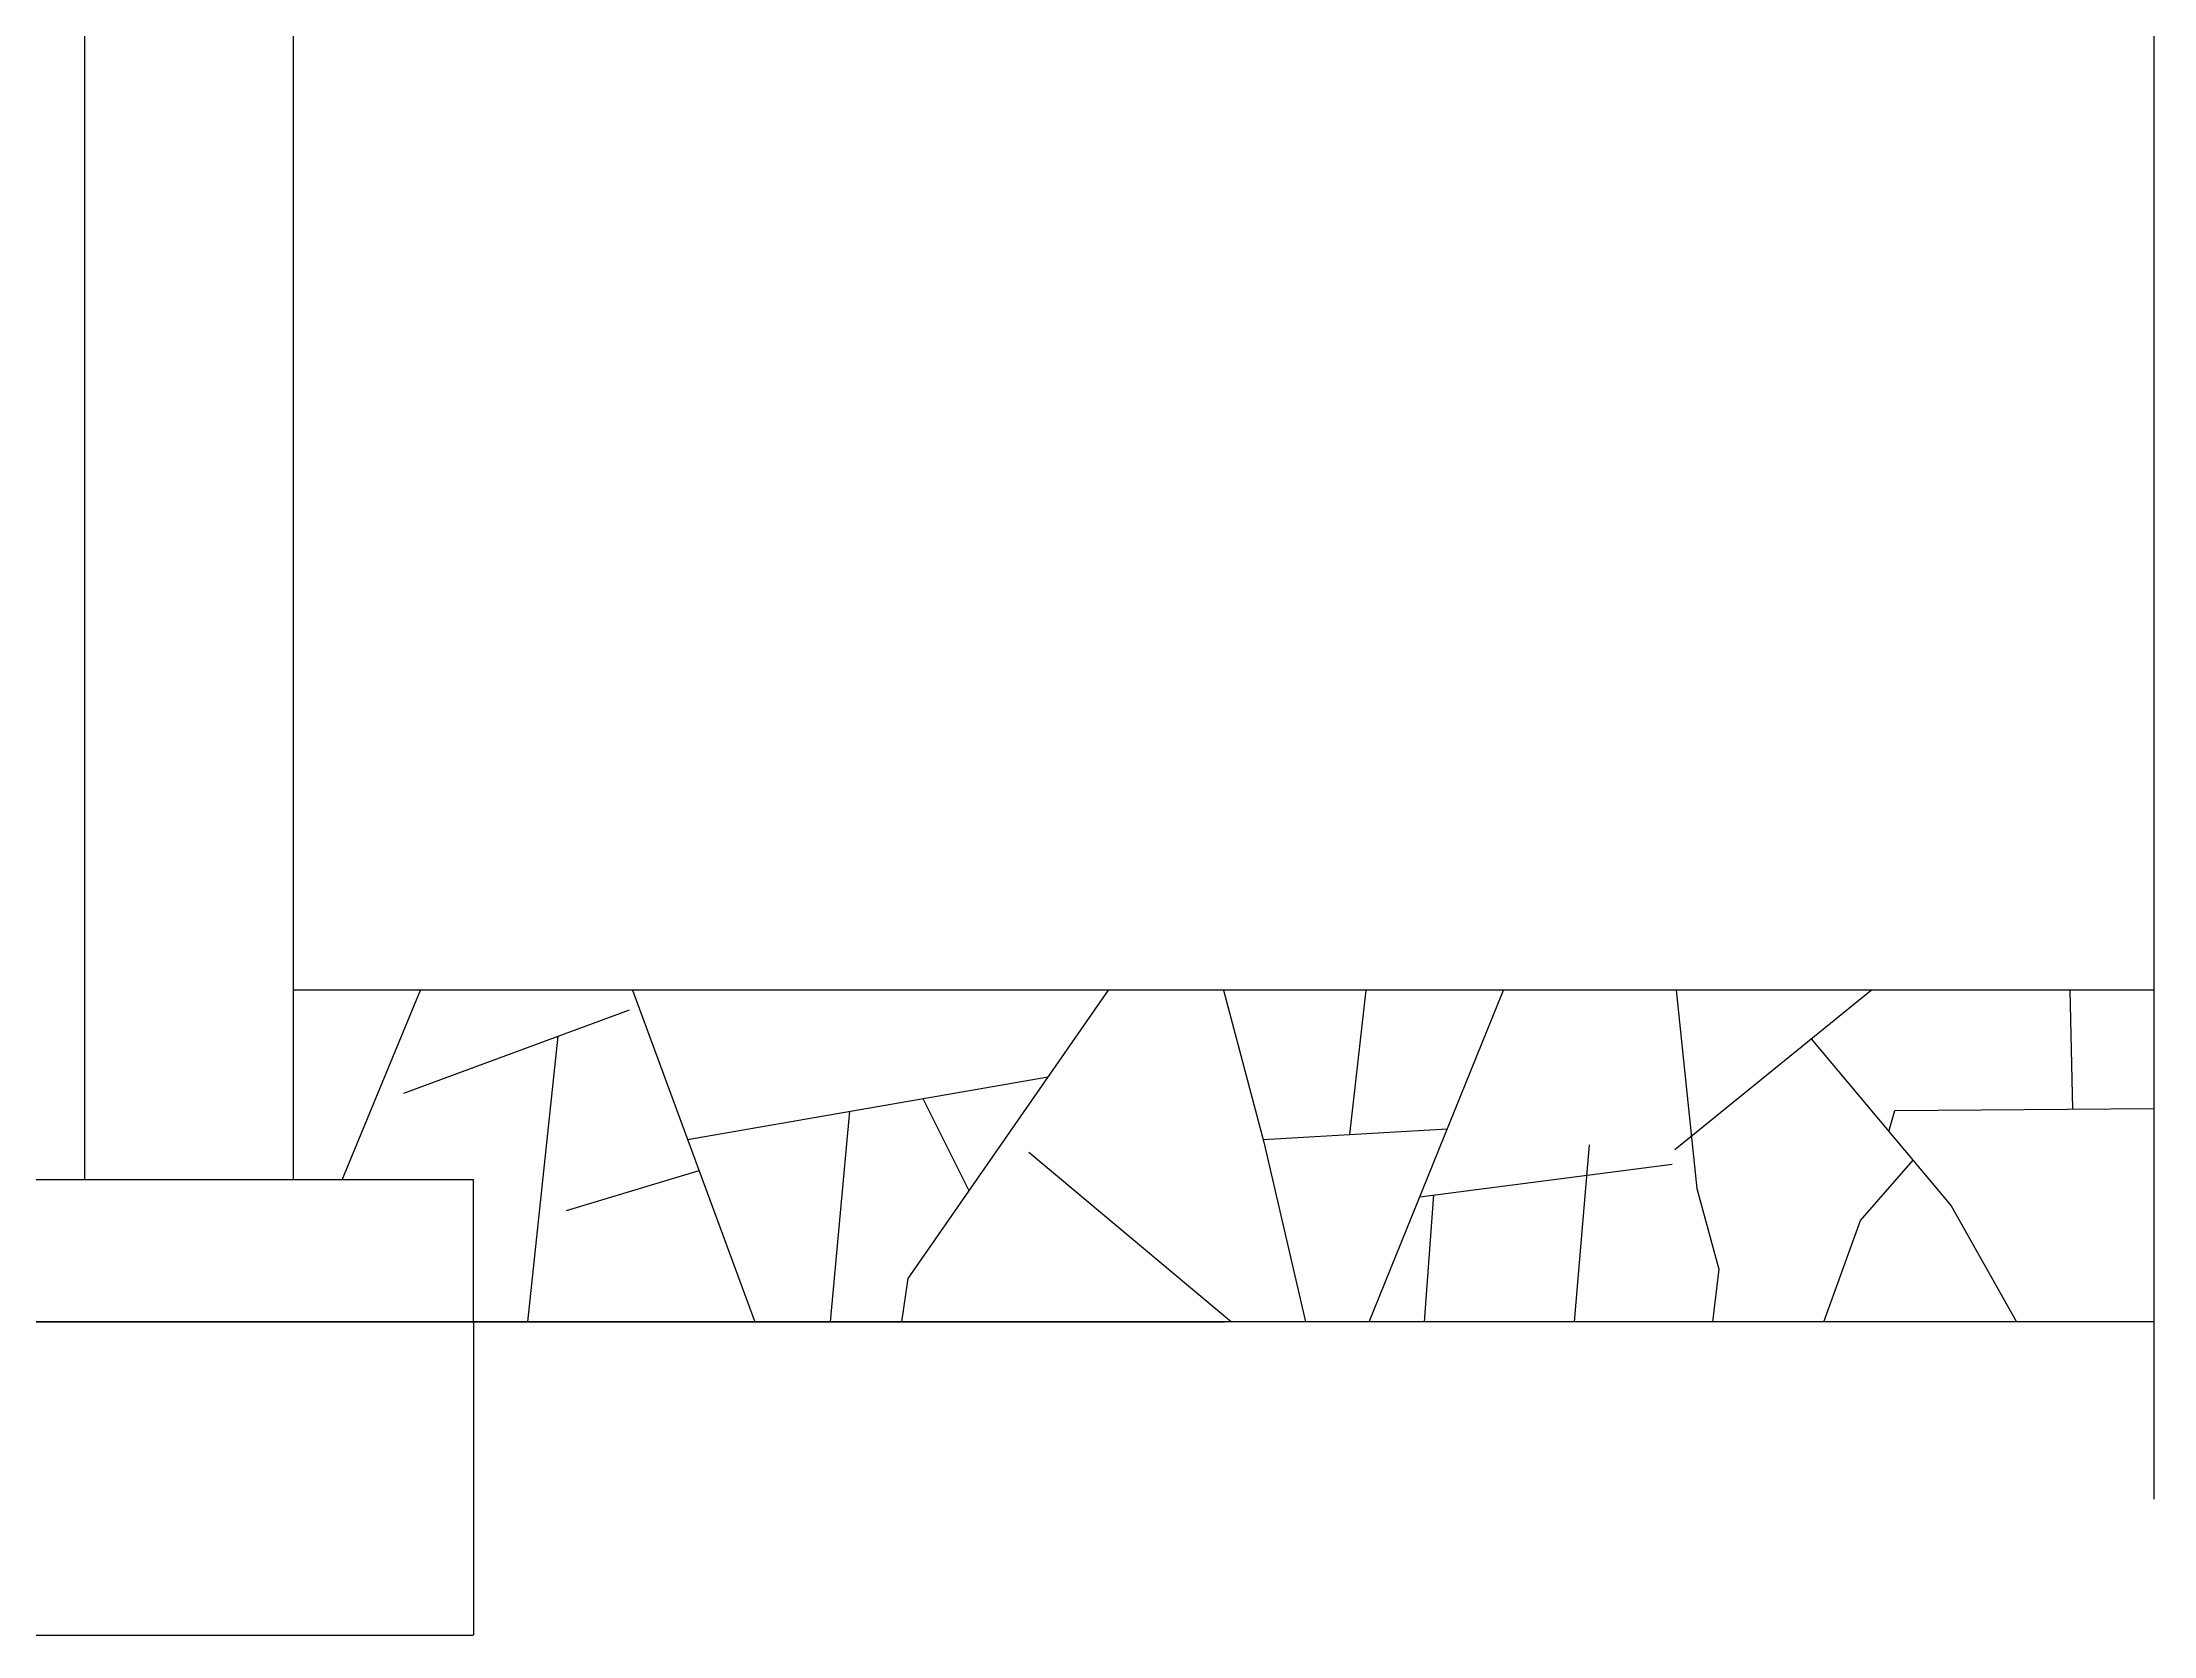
# Model space of a CAD drawing. Header units: metres. Extents: x 2084 to 9590, y 597 to 7347.
# Drawn here: x 7363 to 9590, y 1720 to 3402 of the extents above; entities that cross this region are included whole.
import ezdxf

# ---------------------------------------------------------------- set-up
doc = ezdxf.new("R2010")
doc.units = ezdxf.units.M
for name, color, linetype in [('2', 2, 'Continuous'), ('3', 3, 'Continuous'), ('4', 4, 'Continuous'), ('7', 7, 'Continuous'), ('BH', 3, 'Continuous'), ('DIM', 3, 'Continuous')]:
    doc.layers.add(name, color=color, linetype=linetype)
doc.dimstyles.get("Standard").update_dxf_attribs({"dimtxt": 2.5, "dimasz": 2.5, "dimexe": 1.25, "dimexo": 0.625, "dimtad": 1, "dimcen": 2.5, "dimazin": 3, "dimtfac": 1, "dimtmove": 0, "dimatfit": 3})

# ---------------------------------------------------------------- blocks, each defined once
blk = doc.blocks.new('*D8')
for p, q in [((4217.7, 2051.16), (4217.7, 1720.52)), ((7817.7, 2051.16), (7817.7, 1720.52)), ((4217.95, 1720.52), (6015.7, 1720.52)), ((6019.7, 1720.52), (7817.45, 1720.52))]:
    blk.add_line(p, q)
at = {"layer": 'Defpoints'}
for p in [(4217.7, 2051.16), (7817.7, 2051.16), (4217.7, 1720.52)]:
    blk.add_point(p, dxfattribs=at)
at = {"layer": 'DIM', "insert": (6017.7, 1720.52), "char_height": 1, "attachment_point": 5}
blk.add_mtext('3600', dxfattribs=at)

msp = doc.modelspace()

# ---------------------------------------------------------------- linework, layer by layer
at = {"layer": '2'}
for p, q in [((2445.11, 2051.16), (8610.04, 2051.16)), ((9590.28, 2051.16), (3425.36, 2051.16))]:
    msp.add_line(p, q, dxfattribs=at)
at = {"layer": '3'}
msp.add_line((9590.28, 4886.8), (9590.28, 1864.06), dxfattribs=at)
at = {"layer": '4'}
for p, q in [((7627.7, 2201.16), (7627.7, 6191.16)), ((7407.7, 2201.16), (7407.7, 5391.16))]:
    msp.add_line(p, q, dxfattribs=at)
at = {"layer": '7'}
msp.add_line((9590.28, 2401.16), (7627.7, 2401.16), dxfattribs=at)
msp.add_lwpolyline([(7817.7, 2051.16), (7817.7, 2201.16), (4217.7, 2201.16), (4217.7, 2051.16)], dxfattribs=at)
at = {"layer": 'BH'}
for p, q in [((7679.24, 2201.16), (7761.88, 2401.16)), ((7985.55, 2401.16), (8114.44, 2051.16)), ((8487.16, 2401.16), (8275.86, 2096.92)), ((8608.99, 2401.16), (8651.36, 2240.69)), ((8758.87, 2401.16), (8741.8, 2248.97)), ((8762.43, 2051.16), (8904.18, 2401.16)), ((9084.89, 2232.96), (9292.32, 2401.16)), ((9086.56, 2401.16), (9108.12, 2191.72)), ((9501.64, 2401.16), (9504.49, 2275.63)), ((7744.09, 2292.43), (7982.24, 2380.4)), ((7875.09, 2051.16), (7906.94, 2352.59)), ((9228.88, 2349.72), (9376.49, 2173.68)), ((8043.53, 2243.72), (8423.76, 2309.88)), ((8214.22, 2273.42), (8193.99, 2051.16)), ((8291.67, 2286.9), (8340.31, 2189.73)), ((9310.8, 2252.03), (9317.14, 2274.2)), ((9317.14, 2274.2), (9590.28, 2276.28)), ((8650.58, 2243.64), (8844.98, 2254.99)), ((8403.63, 2230.38), (8617.42, 2051.16)), ((8651.36, 2240.69), (8695.53, 2051.16)), ((8994.57, 2238.11), (8978.68, 2051.16)), ((7915.65, 2168.48), (8055.57, 2211.01)), ((8815.89, 2183.16), (9082.31, 2217.5)), ((9281.01, 2158.21), (9336.3, 2221.61)), ((8830.31, 2185.02), (8820.58, 2051.16)), ((9108.12, 2191.72), (9131.34, 2106.66)), ((9376.49, 2173.68), (9445.63, 2051.16)), ((9242.18, 2051.16), (9281.01, 2158.21)), ((8275.86, 2096.92), (8269.31, 2051.16)), ((9131.34, 2106.66), (9124.91, 2051.16))]:
    msp.add_line(p, q, dxfattribs=at)

# ---------------------------------------------------------------- dimensions: what is measured, and where the dimension line sits
at = {"layer": 'DIM'}
dim = msp.add_linear_dim(base=(4217.7, 1720.52), p1=(4217.7, 2051.16), p2=(7817.7, 2051.16), dimstyle='Standard', dxfattribs=at)
dim.commit()
dim.dimension.update_dxf_attribs({"geometry": '*D8', "text_midpoint": (6017.7, 1720.52)})

doc.saveas('drawing.dxf')
